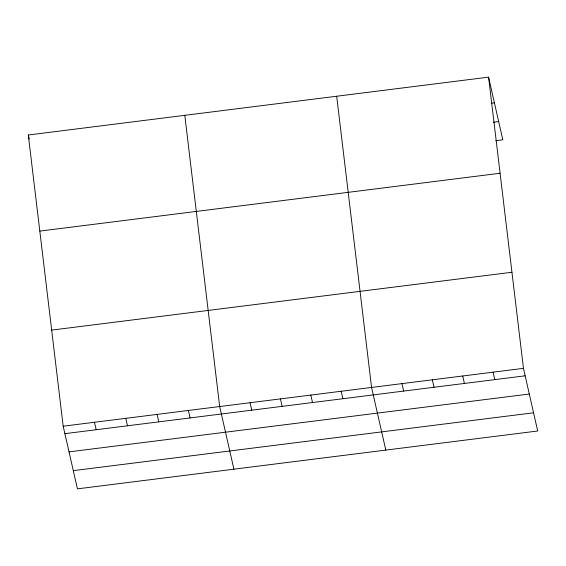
<?xml version="1.0" encoding="UTF-8"?>
<svg xmlns="http://www.w3.org/2000/svg" width="566" height="566" viewBox="0 0 566 566"><rect width="100%" height="100%" fill="white"/><g stroke="black" fill="none" stroke-linecap="round" stroke-linejoin="round"><path stroke-width="0.85" d="M488.578 77.146L523.465 368.353L537.7 431.002L77.422 488.854L63.187 426.205L28.3 134.998L488.578 77.146L502.813 139.795L495.873 140.665M491.812 103.139L494.415 102.814M493.467 122.235L498.674 121.577M39.811 231.098L500.096 173.246M51.676 330.105L511.954 272.253M63.187 426.205L523.465 368.353M64.878 433.662L525.163 375.81M69.017 451.873L529.302 394.021M73.283 470.643L533.561 412.791M493.085 372.173L494.783 379.63M462.712 375.994L464.403 383.444M432.332 379.807L434.023 387.264M401.952 383.628L403.65 391.085M385.807 450.09L371.572 387.448L336.685 96.234M341.199 391.262L342.89 398.719M310.819 395.082L312.51 402.539M280.439 398.903L282.13 406.353M250.059 402.716L251.757 410.173M233.914 469.186L219.679 406.537L184.792 115.33M188.386 410.47L190.077 417.927M157.086 414.404L158.777 421.861M125.786 418.338L127.477 425.795M94.487 422.271L96.178 429.728M28.3 134.998L29.241 139.137"/></g></svg>
